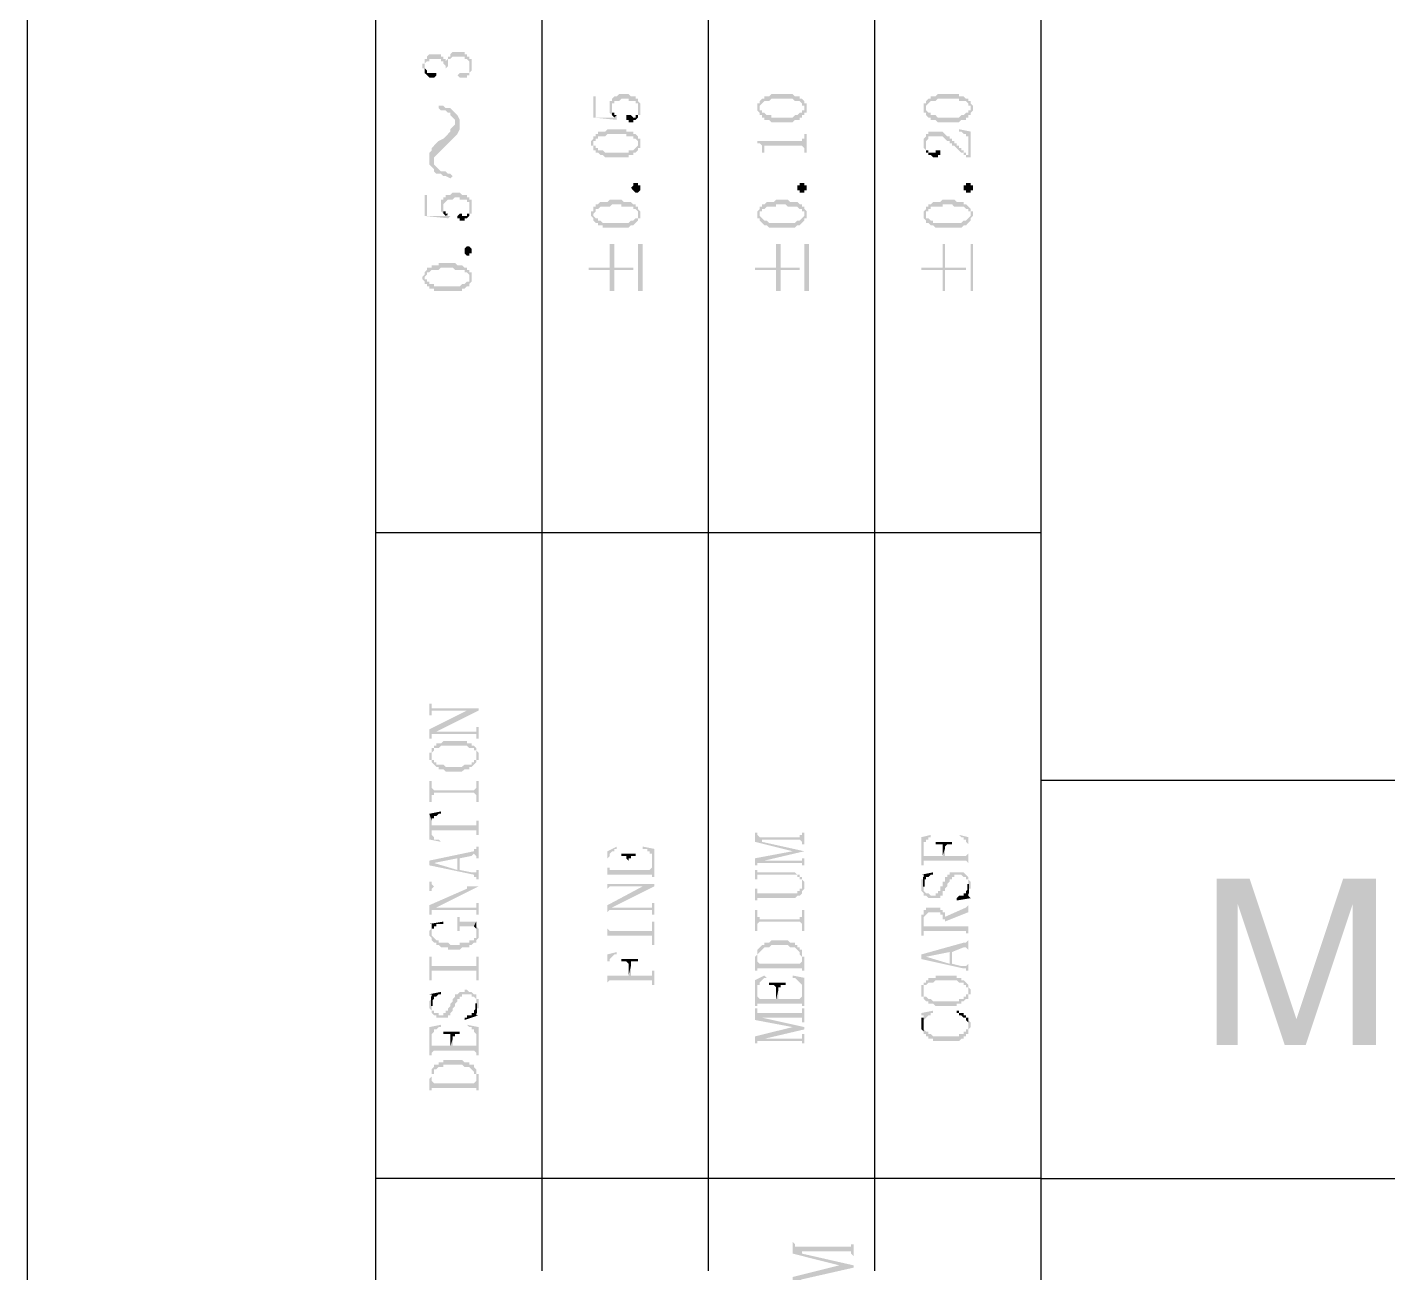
# Model space of a CAD drawing. Header units: millimetres. Extents: x 1336 to 2438, y 1230 to 1601.
# Drawn here: x 2017.55 to 2043.75, y 1329.18 to 1353.16 of the extents above; entities that cross this region are included whole.
import ezdxf

# ---------------------------------------------------------------- set-up
doc = ezdxf.new("R2010")
doc.units = ezdxf.units.MM

msp = doc.modelspace()

# ---------------------------------------------------------------- hatches: boundary and pattern name
at = {"transparency": 33554559}
for points in [[(2025.159, 1352.412), (2025.159, 1352.367), (2025.204, 1352.367), (2025.204, 1352.322), (2025.204, 1352.412), (2025.204, 1352.458), (2025.25, 1352.503), (2025.295, 1352.503), (2025.295, 1352.548), (2025.52, 1352.548), (2025.52, 1352.503), (2025.565, 1352.503), (2025.565, 1352.458), (2025.565, 1352.458), (2025.611, 1352.412), (2025.611, 1352.367), (2025.611, 1352.367), (2025.656, 1352.412), (2025.656, 1352.458), (2025.656, 1352.503), (2025.656, 1352.548), (2025.701, 1352.548), (2025.746, 1352.593), (2025.972, 1352.593), (2025.972, 1352.548), (2026.017, 1352.548), (2026.062, 1352.503), (2026.062, 1352.412), (2026.062, 1352.593), (2026.017, 1352.593), (2026.017, 1352.638), (2025.972, 1352.638), (2025.972, 1352.683), (2025.746, 1352.683), (2025.701, 1352.638), (2025.701, 1352.593), (2025.656, 1352.593), (2025.656, 1352.548), (2025.656, 1352.548), (2025.611, 1352.503), (2025.611, 1352.548), (2025.565, 1352.548), (2025.565, 1352.593), (2025.52, 1352.593), (2025.52, 1352.638), (2025.295, 1352.638), (2025.25, 1352.593), (2025.25, 1352.548), (2025.204, 1352.548), (2025.204, 1352.503), (2025.204, 1352.458), (2025.159, 1352.458)], [(2025.204, 1352.322), (2025.204, 1352.277), (2025.204, 1352.277), (2025.25, 1352.232), (2025.25, 1352.232), (2025.295, 1352.187), (2025.385, 1352.187), (2025.43, 1352.232), (2025.43, 1352.277), (2025.25, 1352.277), (2025.25, 1352.322), (2025.25, 1352.322), (2025.204, 1352.367), (2025.204, 1352.412)], [(2025.836, 1352.232), (2025.836, 1352.232), (2025.881, 1352.187), (2026.017, 1352.187), (2026.017, 1352.232), (2026.062, 1352.232), (2026.062, 1352.277), (2026.107, 1352.322), (2026.107, 1352.367), (2026.107, 1352.412), (2026.107, 1352.503), (2026.107, 1352.548), (2026.062, 1352.548), (2026.062, 1352.367), (2026.062, 1352.322), (2026.062, 1352.277), (2025.881, 1352.277)], [(2028.77, 1351.645), (2028.77, 1351.555), (2028.77, 1351.51), (2028.77, 1351.51), (2028.815, 1351.465), (2028.815, 1351.6), (2028.815, 1351.69), (2028.86, 1351.69), (2028.86, 1351.735), (2028.95, 1351.735), (2028.995, 1351.781), (2029.131, 1351.781), (2029.131, 1351.735), (2029.266, 1351.735), (2029.266, 1351.69), (2029.311, 1351.69), (2029.311, 1351.645), (2029.311, 1351.6), (2029.311, 1351.465), (2029.357, 1351.465), (2029.357, 1351.51), (2029.357, 1351.6), (2029.357, 1351.645), (2029.357, 1351.69), (2029.311, 1351.735), (2029.311, 1351.781), (2029.266, 1351.781), (2029.266, 1351.826), (2029.176, 1351.826), (2029.131, 1351.871), (2028.95, 1351.871), (2028.905, 1351.826), (2028.86, 1351.826), (2028.815, 1351.781), (2028.815, 1351.735), (2028.77, 1351.735), (2028.77, 1351.69)], [(2031.613, 1351.6), (2031.613, 1351.555), (2031.613, 1351.555), (2031.658, 1351.51), (2031.658, 1351.465), (2031.658, 1351.6), (2031.658, 1351.645), (2031.658, 1351.645), (2031.703, 1351.69), (2031.703, 1351.69), (2031.749, 1351.735), (2031.839, 1351.735), (2031.884, 1351.781), (2032.29, 1351.781), (2032.335, 1351.735), (2032.426, 1351.735), (2032.471, 1351.69), (2032.471, 1351.645), (2032.516, 1351.645), (2032.516, 1351.6), (2032.516, 1351.735), (2032.516, 1351.735), (2032.471, 1351.781), (2032.426, 1351.781), (2032.426, 1351.826), (2032.335, 1351.826), (2032.29, 1351.871), (2031.884, 1351.871), (2031.839, 1351.826), (2031.749, 1351.826), (2031.749, 1351.781), (2031.703, 1351.781), (2031.658, 1351.735), (2031.658, 1351.69), (2031.613, 1351.69), (2031.613, 1351.645), (2031.613, 1351.645)], [(2034.818, 1351.6), (2034.818, 1351.555), (2034.818, 1351.51), (2034.863, 1351.51), (2034.863, 1351.465), (2034.863, 1351.6), (2034.863, 1351.645), (2034.863, 1351.645), (2034.908, 1351.69), (2034.908, 1351.69), (2034.953, 1351.735), (2035.043, 1351.735), (2035.088, 1351.781), (2035.495, 1351.781), (2035.495, 1351.735), (2035.63, 1351.735), (2035.675, 1351.69), (2035.675, 1351.645), (2035.72, 1351.645), (2035.72, 1351.6), (2035.72, 1351.735), (2035.675, 1351.735), (2035.675, 1351.781), (2035.63, 1351.781), (2035.585, 1351.826), (2035.495, 1351.826), (2035.495, 1351.871), (2035.088, 1351.871), (2035.043, 1351.826), (2034.953, 1351.826), (2034.953, 1351.781), (2034.908, 1351.781), (2034.863, 1351.735), (2034.863, 1351.69), (2034.818, 1351.69), (2034.818, 1351.645), (2034.818, 1351.645)], [(2025.475, 1351.6), (2025.475, 1351.6), (2025.52, 1351.555), (2025.611, 1351.555), (2025.656, 1351.51), (2025.701, 1351.51), (2025.701, 1351.465), (2025.746, 1351.419), (2025.791, 1351.374), (2025.791, 1351.058), (2025.791, 1351.058), (2025.836, 1351.104), (2025.881, 1351.194), (2025.881, 1351.374), (2025.836, 1351.465), (2025.791, 1351.51), (2025.791, 1351.51), (2025.746, 1351.555), (2025.701, 1351.6), (2025.611, 1351.6), (2025.565, 1351.645), (2025.475, 1351.645)], [(2028.454, 1351.826), (2028.454, 1351.419), (2028.905, 1351.374), (2028.905, 1351.419), (2028.905, 1351.465), (2028.86, 1351.419), (2028.499, 1351.419), (2028.499, 1351.826)], [(2028.815, 1351.465), (2028.815, 1351.465), (2028.86, 1351.419), (2028.86, 1351.419), (2028.905, 1351.465), (2028.86, 1351.465), (2028.86, 1351.51), (2028.815, 1351.51), (2028.815, 1351.555), (2028.815, 1351.6)], [(2029.086, 1351.419), (2029.086, 1351.374), (2029.131, 1351.374), (2029.131, 1351.329), (2029.221, 1351.329), (2029.221, 1351.374), (2029.266, 1351.374), (2029.311, 1351.419), (2029.311, 1351.6), (2029.311, 1351.51), (2029.311, 1351.465), (2029.266, 1351.465), (2029.266, 1351.419), (2029.221, 1351.419), (2029.176, 1351.465), (2029.086, 1351.465)], [(2031.658, 1351.465), (2031.703, 1351.465), (2031.703, 1351.419), (2031.749, 1351.419), (2031.749, 1351.374), (2031.839, 1351.374), (2031.884, 1351.329), (2032.29, 1351.329), (2032.335, 1351.374), (2032.426, 1351.374), (2032.426, 1351.419), (2032.471, 1351.419), (2032.471, 1351.465), (2032.516, 1351.465), (2032.516, 1351.51), (2032.561, 1351.51), (2032.561, 1351.555), (2032.561, 1351.6), (2032.561, 1351.645), (2032.561, 1351.69), (2032.516, 1351.69), (2032.516, 1351.735), (2032.516, 1351.6), (2032.516, 1351.555), (2032.471, 1351.555), (2032.471, 1351.51), (2032.426, 1351.51), (2032.38, 1351.465), (2032.335, 1351.465), (2032.29, 1351.419), (2031.884, 1351.419), (2031.884, 1351.465), (2031.794, 1351.465), (2031.749, 1351.51), (2031.703, 1351.51), (2031.703, 1351.555), (2031.658, 1351.555), (2031.658, 1351.6), (2031.658, 1351.6)], [(2034.863, 1351.465), (2034.863, 1351.465), (2034.908, 1351.419), (2034.953, 1351.419), (2034.953, 1351.374), (2035.043, 1351.374), (2035.088, 1351.329), (2035.495, 1351.329), (2035.54, 1351.374), (2035.63, 1351.374), (2035.63, 1351.419), (2035.675, 1351.419), (2035.675, 1351.465), (2035.72, 1351.465), (2035.72, 1351.51), (2035.72, 1351.51), (2035.765, 1351.555), (2035.765, 1351.6), (2035.765, 1351.645), (2035.765, 1351.645), (2035.72, 1351.69), (2035.72, 1351.735), (2035.72, 1351.6), (2035.72, 1351.555), (2035.675, 1351.555), (2035.675, 1351.51), (2035.63, 1351.51), (2035.585, 1351.465), (2035.54, 1351.465), (2035.495, 1351.419), (2035.088, 1351.419), (2035.043, 1351.465), (2034.953, 1351.465), (2034.953, 1351.51), (2034.908, 1351.51), (2034.863, 1351.555), (2034.863, 1351.6), (2034.863, 1351.6)], [(2025.295, 1350.607), (2025.295, 1350.517), (2025.34, 1350.472), (2025.385, 1350.427), (2025.385, 1350.652), (2025.43, 1350.697), (2025.475, 1350.742), (2025.52, 1350.788), (2025.565, 1350.833), (2025.611, 1350.878), (2025.656, 1350.923), (2025.701, 1350.968), (2025.701, 1350.968), (2025.746, 1351.013), (2025.791, 1351.058), (2025.791, 1351.329), (2025.791, 1351.284), (2025.746, 1351.239), (2025.701, 1351.194), (2025.701, 1351.149), (2025.656, 1351.104), (2025.611, 1351.058), (2025.565, 1351.013), (2025.475, 1350.968), (2025.475, 1350.968), (2025.43, 1350.923), (2025.385, 1350.878), (2025.34, 1350.833), (2025.34, 1350.788), (2025.295, 1350.742), (2025.295, 1350.697)], [(2028.409, 1350.923), (2028.409, 1350.878), (2028.454, 1350.878), (2028.454, 1350.833), (2028.454, 1350.788), (2028.454, 1350.923), (2028.454, 1350.968), (2028.499, 1350.968), (2028.499, 1351.013), (2028.544, 1351.013), (2028.544, 1351.058), (2028.68, 1351.058), (2028.725, 1351.104), (2029.086, 1351.104), (2029.086, 1351.058), (2029.221, 1351.058), (2029.221, 1351.013), (2029.266, 1351.013), (2029.311, 1350.968), (2029.311, 1350.923), (2029.311, 1351.058), (2029.311, 1351.058), (2029.266, 1351.104), (2029.221, 1351.104), (2029.221, 1351.149), (2029.086, 1351.149), (2029.086, 1351.194), (2028.725, 1351.194), (2028.68, 1351.149), (2028.544, 1351.149), (2028.544, 1351.104), (2028.499, 1351.104), (2028.499, 1351.058), (2028.454, 1351.058), (2028.454, 1351.013), (2028.454, 1351.013), (2028.409, 1350.968)], [(2031.613, 1350.968), (2031.613, 1350.923), (2031.658, 1350.923), (2031.703, 1350.878), (2031.703, 1350.833), (2031.703, 1350.742), (2031.749, 1350.742), (2031.749, 1350.833), (2031.749, 1350.878), (2032.471, 1350.878), (2032.516, 1350.833), (2032.516, 1350.742), (2032.561, 1350.742), (2032.561, 1351.104), (2032.516, 1351.104), (2032.516, 1351.058), (2032.516, 1351.013), (2032.471, 1351.013), (2032.471, 1350.968), (2032.426, 1350.968)], [(2034.818, 1350.923), (2034.818, 1350.878), (2034.818, 1350.833), (2034.818, 1350.833), (2034.863, 1350.788), (2034.863, 1350.923), (2034.863, 1350.968), (2034.863, 1350.968), (2034.908, 1351.013), (2034.908, 1351.058), (2035.179, 1351.058), (2035.224, 1351.013), (2035.224, 1351.013), (2035.269, 1350.968), (2035.314, 1350.968), (2035.314, 1350.923), (2035.359, 1350.923), (2035.359, 1350.878), (2035.404, 1350.878), (2035.449, 1350.833), (2035.449, 1350.833), (2035.495, 1350.788), (2035.495, 1350.788), (2035.54, 1350.742), (2035.585, 1350.742), (2035.585, 1350.697), (2035.63, 1350.697), (2035.63, 1350.652), (2035.675, 1350.652), (2035.675, 1350.697), (2035.63, 1350.697), (2035.63, 1350.742), (2035.585, 1350.742), (2035.585, 1350.788), (2035.54, 1350.788), (2035.54, 1350.833), (2035.495, 1350.833), (2035.495, 1350.878), (2035.449, 1350.878), (2035.449, 1350.923), (2035.404, 1350.923), (2035.404, 1350.968), (2035.359, 1350.968), (2035.359, 1351.013), (2035.314, 1351.013), (2035.314, 1351.058), (2035.269, 1351.058), (2035.224, 1351.104), (2035.224, 1351.104), (2035.179, 1351.149), (2034.908, 1351.149), (2034.908, 1351.104), (2034.863, 1351.104), (2034.863, 1351.058), (2034.863, 1351.058), (2034.818, 1351.013), (2034.818, 1350.968), (2034.818, 1350.968)], [(2035.495, 1351.194), (2035.495, 1351.149), (2035.54, 1351.149), (2035.585, 1351.104), (2035.63, 1351.104), (2035.63, 1351.058), (2035.675, 1351.058), (2035.675, 1350.652), (2035.72, 1350.652), (2035.72, 1351.149)], [(2028.454, 1350.788), (2028.499, 1350.788), (2028.499, 1350.742), (2028.544, 1350.742), (2028.589, 1350.697), (2028.634, 1350.697), (2028.68, 1350.652), (2029.131, 1350.652), (2029.131, 1350.697), (2029.221, 1350.697), (2029.221, 1350.742), (2029.266, 1350.742), (2029.311, 1350.788), (2029.311, 1350.833), (2029.357, 1350.833), (2029.357, 1350.878), (2029.357, 1350.923), (2029.357, 1350.968), (2029.357, 1351.013), (2029.311, 1351.013), (2029.311, 1351.058), (2029.311, 1350.923), (2029.311, 1350.878), (2029.311, 1350.878), (2029.266, 1350.833), (2029.266, 1350.833), (2029.221, 1350.788), (2029.131, 1350.788), (2029.131, 1350.742), (2028.68, 1350.742), (2028.634, 1350.788), (2028.544, 1350.788), (2028.544, 1350.833), (2028.499, 1350.833), (2028.499, 1350.878), (2028.454, 1350.878), (2028.454, 1350.923)], [(2034.863, 1350.788), (2034.863, 1350.742), (2034.908, 1350.742), (2034.908, 1350.697), (2034.953, 1350.697), (2034.998, 1350.652), (2035.088, 1350.652), (2035.088, 1350.697), (2035.133, 1350.697), (2035.133, 1350.742), (2035.133, 1350.788), (2035.043, 1350.788), (2035.043, 1350.742), (2034.908, 1350.742), (2034.908, 1350.788), (2034.863, 1350.788), (2034.863, 1350.833), (2034.863, 1350.878), (2034.863, 1350.878)], [(2025.385, 1350.427), (2025.385, 1350.381), (2025.43, 1350.336), (2025.52, 1350.336), (2025.565, 1350.291), (2025.611, 1350.291), (2025.701, 1350.246), (2025.746, 1350.291), (2025.701, 1350.336), (2025.656, 1350.336), (2025.611, 1350.381), (2025.52, 1350.381), (2025.475, 1350.427), (2025.475, 1350.427), (2025.43, 1350.472), (2025.385, 1350.517), (2025.385, 1350.562)], [(2029.357, 1350.065), (2029.357, 1350.02), (2029.357, 1350.02), (2029.311, 1349.975), (2029.266, 1349.975), (2029.221, 1350.02), (2029.221, 1350.02), (2029.176, 1350.065), (2029.176, 1350.065), (2029.221, 1350.111), (2029.221, 1350.156), (2029.311, 1350.156), (2029.311, 1350.111), (2029.357, 1350.111), (2029.357, 1350.065)], [(2032.561, 1350.065), (2032.561, 1350.02), (2032.516, 1350.02), (2032.516, 1349.975), (2032.426, 1349.975), (2032.426, 1350.02), (2032.38, 1350.02), (2032.38, 1350.065), (2032.38, 1350.111), (2032.426, 1350.111), (2032.426, 1350.156), (2032.516, 1350.156), (2032.516, 1350.111), (2032.561, 1350.111), (2032.561, 1350.065)], [(2035.765, 1350.065), (2035.765, 1350.02), (2035.72, 1350.02), (2035.72, 1349.975), (2035.63, 1349.975), (2035.63, 1350.02), (2035.585, 1350.02), (2035.585, 1350.065), (2035.585, 1350.111), (2035.63, 1350.111), (2035.63, 1350.156), (2035.72, 1350.156), (2035.72, 1350.111), (2035.765, 1350.111), (2035.765, 1350.065)], [(2025.204, 1349.93), (2025.204, 1349.524), (2025.656, 1349.479), (2025.701, 1349.524), (2025.656, 1349.524), (2025.656, 1349.569), (2025.611, 1349.524), (2025.25, 1349.524), (2025.25, 1349.93)], [(2025.52, 1349.75), (2025.52, 1349.659), (2025.52, 1349.614), (2025.52, 1349.614), (2025.565, 1349.569), (2025.565, 1349.704), (2025.565, 1349.75), (2025.565, 1349.75), (2025.611, 1349.795), (2025.611, 1349.795), (2025.656, 1349.84), (2025.746, 1349.84), (2025.791, 1349.885), (2025.881, 1349.885), (2025.881, 1349.84), (2026.017, 1349.84), (2026.017, 1349.795), (2026.062, 1349.795), (2026.062, 1349.75), (2026.062, 1349.704), (2026.062, 1349.569), (2026.107, 1349.569), (2026.107, 1349.614), (2026.107, 1349.704), (2026.107, 1349.75), (2026.107, 1349.84), (2026.062, 1349.84), (2026.062, 1349.885), (2026.017, 1349.885), (2026.017, 1349.93), (2025.926, 1349.93), (2025.881, 1349.975), (2025.746, 1349.975), (2025.701, 1349.93), (2025.611, 1349.93), (2025.611, 1349.885), (2025.565, 1349.885), (2025.565, 1349.84), (2025.52, 1349.84), (2025.52, 1349.795)], [(2028.409, 1349.569), (2028.409, 1349.524), (2028.409, 1349.524), (2028.454, 1349.479), (2028.454, 1349.434), (2028.454, 1349.569), (2028.454, 1349.569), (2028.499, 1349.614), (2028.499, 1349.659), (2028.544, 1349.659), (2028.589, 1349.704), (2028.77, 1349.704), (2028.815, 1349.75), (2028.995, 1349.75), (2028.995, 1349.704), (2029.221, 1349.704), (2029.221, 1349.659), (2029.266, 1349.659), (2029.311, 1349.614), (2029.311, 1349.569), (2029.311, 1349.704), (2029.266, 1349.704), (2029.266, 1349.75), (2029.221, 1349.75), (2029.176, 1349.795), (2029.041, 1349.795), (2028.995, 1349.84), (2028.77, 1349.84), (2028.725, 1349.795), (2028.589, 1349.795), (2028.544, 1349.75), (2028.499, 1349.75), (2028.499, 1349.704), (2028.454, 1349.704), (2028.454, 1349.659), (2028.454, 1349.614), (2028.409, 1349.614)], [(2031.613, 1349.569), (2031.613, 1349.524), (2031.613, 1349.479), (2031.658, 1349.479), (2031.658, 1349.434), (2031.658, 1349.569), (2031.658, 1349.614), (2031.703, 1349.614), (2031.703, 1349.659), (2031.749, 1349.659), (2031.794, 1349.704), (2031.974, 1349.704), (2031.974, 1349.75), (2032.155, 1349.75), (2032.2, 1349.704), (2032.38, 1349.704), (2032.426, 1349.659), (2032.471, 1349.659), (2032.471, 1349.614), (2032.516, 1349.614), (2032.516, 1349.569), (2032.516, 1349.704), (2032.471, 1349.704), (2032.471, 1349.75), (2032.426, 1349.75), (2032.38, 1349.795), (2032.245, 1349.795), (2032.2, 1349.84), (2031.974, 1349.84), (2031.929, 1349.795), (2031.794, 1349.795), (2031.749, 1349.75), (2031.703, 1349.75), (2031.703, 1349.704), (2031.658, 1349.704), (2031.658, 1349.659), (2031.658, 1349.659), (2031.613, 1349.614)], [(2034.818, 1349.569), (2034.818, 1349.524), (2034.818, 1349.479), (2034.818, 1349.479), (2034.863, 1349.434), (2034.863, 1349.569), (2034.863, 1349.614), (2034.908, 1349.614), (2034.908, 1349.659), (2034.953, 1349.659), (2034.953, 1349.704), (2035.179, 1349.704), (2035.179, 1349.75), (2035.359, 1349.75), (2035.404, 1349.704), (2035.585, 1349.704), (2035.63, 1349.659), (2035.675, 1349.659), (2035.675, 1349.614), (2035.72, 1349.614), (2035.72, 1349.569), (2035.72, 1349.659), (2035.675, 1349.704), (2035.675, 1349.704), (2035.63, 1349.75), (2035.585, 1349.75), (2035.585, 1349.795), (2035.449, 1349.795), (2035.404, 1349.84), (2035.179, 1349.84), (2035.133, 1349.795), (2034.998, 1349.795), (2034.953, 1349.75), (2034.908, 1349.75), (2034.908, 1349.704), (2034.863, 1349.704), (2034.863, 1349.659), (2034.863, 1349.659), (2034.818, 1349.614)], [(2025.565, 1349.569), (2025.565, 1349.569), (2025.611, 1349.524), (2025.611, 1349.524), (2025.656, 1349.569), (2025.611, 1349.569), (2025.611, 1349.614), (2025.565, 1349.614), (2025.565, 1349.659), (2025.565, 1349.704)], [(2025.836, 1349.524), (2025.836, 1349.479), (2025.881, 1349.479), (2025.881, 1349.434), (2025.972, 1349.434), (2025.972, 1349.479), (2026.017, 1349.479), (2026.062, 1349.524), (2026.062, 1349.704), (2026.062, 1349.614), (2026.062, 1349.569), (2026.017, 1349.569), (2026.017, 1349.524), (2025.926, 1349.524), (2025.926, 1349.569), (2025.881, 1349.569)], [(2028.454, 1349.434), (2028.499, 1349.389), (2028.544, 1349.389), (2028.544, 1349.343), (2028.634, 1349.343), (2028.634, 1349.298), (2029.131, 1349.298), (2029.176, 1349.343), (2029.221, 1349.343), (2029.266, 1349.389), (2029.266, 1349.389), (2029.311, 1349.434), (2029.311, 1349.479), (2029.357, 1349.479), (2029.357, 1349.524), (2029.357, 1349.569), (2029.357, 1349.614), (2029.357, 1349.614), (2029.311, 1349.659), (2029.311, 1349.524), (2029.311, 1349.479), (2029.266, 1349.479), (2029.221, 1349.434), (2029.176, 1349.434), (2029.131, 1349.389), (2028.634, 1349.389), (2028.589, 1349.434), (2028.544, 1349.434), (2028.544, 1349.479), (2028.499, 1349.479), (2028.454, 1349.524), (2028.454, 1349.569)], [(2031.658, 1349.434), (2031.703, 1349.389), (2031.703, 1349.389), (2031.749, 1349.343), (2031.794, 1349.343), (2031.839, 1349.298), (2032.335, 1349.298), (2032.38, 1349.343), (2032.426, 1349.343), (2032.471, 1349.389), (2032.471, 1349.389), (2032.516, 1349.434), (2032.516, 1349.479), (2032.561, 1349.479), (2032.561, 1349.524), (2032.561, 1349.569), (2032.561, 1349.614), (2032.561, 1349.614), (2032.516, 1349.659), (2032.516, 1349.524), (2032.516, 1349.524), (2032.471, 1349.479), (2032.471, 1349.479), (2032.426, 1349.434), (2032.38, 1349.434), (2032.335, 1349.389), (2031.839, 1349.389), (2031.794, 1349.434), (2031.749, 1349.434), (2031.703, 1349.479), (2031.703, 1349.479), (2031.658, 1349.524), (2031.658, 1349.569)], [(2034.863, 1349.434), (2034.863, 1349.389), (2034.908, 1349.389), (2034.953, 1349.343), (2034.998, 1349.343), (2035.043, 1349.298), (2035.54, 1349.298), (2035.585, 1349.343), (2035.63, 1349.343), (2035.675, 1349.389), (2035.675, 1349.389), (2035.72, 1349.434), (2035.72, 1349.479), (2035.72, 1349.479), (2035.765, 1349.524), (2035.765, 1349.569), (2035.765, 1349.614), (2035.72, 1349.614), (2035.72, 1349.659), (2035.72, 1349.524), (2035.72, 1349.524), (2035.675, 1349.479), (2035.675, 1349.479), (2035.63, 1349.434), (2035.585, 1349.434), (2035.54, 1349.389), (2034.998, 1349.389), (2034.998, 1349.434), (2034.953, 1349.434), (2034.908, 1349.479), (2034.863, 1349.479), (2034.863, 1349.524), (2034.863, 1349.569)], [(2028.364, 1348.531), (2028.364, 1348.486), (2028.77, 1348.486), (2028.77, 1348.08), (2028.86, 1348.08), (2028.86, 1348.486), (2029.221, 1348.486), (2029.221, 1348.531), (2028.86, 1348.531), (2028.86, 1348.982), (2028.77, 1348.982), (2028.77, 1348.531)], [(2029.402, 1348.08), (2029.402, 1348.982), (2029.311, 1348.982), (2029.311, 1348.08)], [(2031.568, 1348.531), (2031.568, 1348.486), (2031.974, 1348.486), (2031.974, 1348.08), (2032.064, 1348.08), (2032.064, 1348.486), (2032.426, 1348.486), (2032.426, 1348.531), (2032.064, 1348.531), (2032.064, 1348.982), (2031.974, 1348.982), (2031.974, 1348.531)], [(2032.606, 1348.08), (2032.606, 1348.982), (2032.516, 1348.982), (2032.516, 1348.08)], [(2034.772, 1348.531), (2034.772, 1348.486), (2035.179, 1348.486), (2035.179, 1348.08), (2035.224, 1348.08), (2035.224, 1348.486), (2035.63, 1348.486), (2035.63, 1348.531), (2035.224, 1348.531), (2035.224, 1348.982), (2035.179, 1348.982), (2035.179, 1348.531)], [(2035.765, 1348.08), (2035.765, 1348.982), (2035.72, 1348.982), (2035.72, 1348.08)], [(2026.107, 1348.847), (2026.107, 1348.802), (2026.062, 1348.802), (2026.062, 1348.757), (2026.017, 1348.757), (2025.972, 1348.802), (2025.972, 1348.847), (2025.972, 1348.892), (2025.972, 1348.892), (2026.017, 1348.937), (2026.062, 1348.937), (2026.107, 1348.892), (2026.107, 1348.847)], [(2025.159, 1348.35), (2025.159, 1348.305), (2025.204, 1348.26), (2025.204, 1348.215), (2025.204, 1348.35), (2025.204, 1348.35), (2025.25, 1348.396), (2025.25, 1348.441), (2025.295, 1348.441), (2025.34, 1348.486), (2025.475, 1348.486), (2025.52, 1348.531), (2025.746, 1348.531), (2025.791, 1348.486), (2025.972, 1348.486), (2025.972, 1348.441), (2026.017, 1348.441), (2026.062, 1348.396), (2026.062, 1348.35), (2026.062, 1348.486), (2026.017, 1348.486), (2026.017, 1348.531), (2025.972, 1348.531), (2025.926, 1348.576), (2025.836, 1348.576), (2025.791, 1348.621), (2025.475, 1348.621), (2025.475, 1348.576), (2025.34, 1348.576), (2025.34, 1348.531), (2025.25, 1348.531), (2025.25, 1348.486), (2025.25, 1348.486), (2025.204, 1348.441), (2025.204, 1348.396), (2025.204, 1348.396)], [(2025.204, 1348.215), (2025.25, 1348.215), (2025.25, 1348.17), (2025.295, 1348.17), (2025.295, 1348.125), (2025.385, 1348.125), (2025.385, 1348.08), (2025.926, 1348.08), (2025.926, 1348.125), (2025.972, 1348.125), (2026.017, 1348.17), (2026.062, 1348.17), (2026.062, 1348.215), (2026.062, 1348.215), (2026.107, 1348.26), (2026.107, 1348.305), (2026.107, 1348.35), (2026.107, 1348.396), (2026.107, 1348.441), (2026.062, 1348.441), (2026.062, 1348.305), (2026.062, 1348.26), (2026.017, 1348.26), (2025.972, 1348.215), (2025.926, 1348.215), (2025.881, 1348.17), (2025.385, 1348.17), (2025.385, 1348.215), (2025.295, 1348.215), (2025.295, 1348.26), (2025.25, 1348.26), (2025.25, 1348.305), (2025.204, 1348.305), (2025.204, 1348.35)], [(2025.295, 1340.136), (2025.295, 1339.911), (2025.34, 1339.911), (2025.34, 1340.001), (2026.242, 1340.001), (2026.242, 1340.046), (2025.34, 1340.046), (2025.34, 1340.136)], [(2025.295, 1339.64), (2025.295, 1339.459), (2025.34, 1339.459), (2025.34, 1339.55), (2025.385, 1339.55), (2025.43, 1339.595), (2026.242, 1340.001), (2026.017, 1340.001)], [(2025.385, 1339.55), (2026.197, 1339.55), (2026.197, 1339.459), (2026.242, 1339.459), (2026.242, 1339.685), (2026.197, 1339.685), (2026.197, 1339.64), (2026.197, 1339.595), (2025.43, 1339.595)], [(2025.34, 1339.234), (2025.34, 1339.144), (2025.34, 1339.189), (2025.34, 1339.189), (2025.385, 1339.234), (2025.385, 1339.279), (2025.475, 1339.279), (2025.52, 1339.324), (2026.017, 1339.324), (2026.062, 1339.279), (2026.152, 1339.279), (2026.152, 1339.234), (2026.197, 1339.234), (2026.197, 1339.189), (2026.197, 1339.144), (2026.197, 1339.279), (2026.197, 1339.279), (2026.152, 1339.324), (2026.107, 1339.324), (2026.107, 1339.369), (2026.017, 1339.369), (2026.017, 1339.414), (2025.565, 1339.414), (2025.52, 1339.369), (2025.43, 1339.369), (2025.43, 1339.324), (2025.385, 1339.324), (2025.385, 1339.279), (2025.34, 1339.279)], [(2025.295, 1339.144), (2025.295, 1339.098), (2025.295, 1339.053), (2025.34, 1339.053), (2025.34, 1339.008), (2025.34, 1339.008), (2025.385, 1338.963), (2025.385, 1338.963), (2025.43, 1338.918), (2025.475, 1338.918), (2025.475, 1338.873), (2025.565, 1338.873), (2025.611, 1338.828), (2025.926, 1338.828), (2025.972, 1338.873), (2026.062, 1338.873), (2026.062, 1338.918), (2026.107, 1338.918), (2026.152, 1338.963), (2026.152, 1338.963), (2026.197, 1339.008), (2026.197, 1339.053), (2026.242, 1339.053), (2026.242, 1339.098), (2026.242, 1339.144), (2026.242, 1339.189), (2026.242, 1339.189), (2026.197, 1339.234), (2026.197, 1339.144), (2026.197, 1339.098), (2026.197, 1339.053), (2026.152, 1339.053), (2026.152, 1339.008), (2026.107, 1339.008), (2026.107, 1338.963), (2025.972, 1338.963), (2025.926, 1338.918), (2025.611, 1338.918), (2025.565, 1338.963), (2025.43, 1338.963), (2025.43, 1339.008), (2025.385, 1339.008), (2025.385, 1339.053), (2025.34, 1339.053), (2025.34, 1339.098), (2025.34, 1339.234), (2025.34, 1339.189), (2025.295, 1339.189)], [(2025.295, 1338.647), (2025.295, 1338.241), (2025.34, 1338.241), (2025.34, 1338.376), (2025.385, 1338.376), (2025.385, 1338.421), (2026.152, 1338.421), (2026.197, 1338.376), (2026.197, 1338.241), (2026.242, 1338.241), (2026.242, 1338.647), (2026.197, 1338.647), (2026.197, 1338.512), (2026.197, 1338.512), (2026.152, 1338.467), (2025.385, 1338.467), (2025.34, 1338.512), (2025.34, 1338.647)], [(2025.295, 1338.015), (2025.34, 1337.88), (2025.34, 1337.925), (2025.385, 1337.925), (2025.385, 1337.97), (2025.43, 1337.97), (2025.475, 1338.015), (2025.52, 1338.015), (2025.52, 1338.06)], [(2025.295, 1338.015), (2025.295, 1337.519), (2025.52, 1337.474), (2025.52, 1337.474), (2025.475, 1337.519), (2025.385, 1337.519), (2025.385, 1337.564), (2025.385, 1337.564), (2025.34, 1337.609), (2025.34, 1337.88)], [(2025.34, 1337.88), (2025.34, 1337.654), (2025.34, 1337.699), (2026.197, 1337.699), (2026.197, 1337.609), (2026.242, 1337.609), (2026.242, 1337.88), (2026.197, 1337.88), (2026.197, 1337.835), (2026.197, 1337.79), (2025.34, 1337.79), (2025.34, 1337.835)], [(2031.568, 1337.654), (2031.568, 1337.474), (2032.29, 1337.293), (2032.516, 1337.293), (2031.703, 1337.474), (2031.703, 1337.519), (2031.658, 1337.564), (2031.658, 1337.564), (2031.613, 1337.609), (2031.613, 1337.654), (2031.613, 1337.654)], [(2031.658, 1337.564), (2031.703, 1337.519), (2032.426, 1337.519), (2032.471, 1337.474), (2032.471, 1337.428), (2032.516, 1337.428), (2032.516, 1337.654), (2032.471, 1337.654), (2032.471, 1337.609), (2032.426, 1337.609), (2032.426, 1337.564)], [(2034.772, 1337.564), (2034.772, 1337.022), (2034.818, 1337.022), (2034.818, 1337.383), (2034.818, 1337.428), (2034.818, 1337.474), (2034.863, 1337.474), (2034.863, 1337.519), (2034.908, 1337.519), (2034.908, 1337.564), (2034.953, 1337.564), (2034.953, 1337.609)], [(2035.043, 1337.474), (2035.043, 1337.428), (2035.179, 1337.428), (2035.179, 1337.383), (2035.179, 1337.203), (2035.224, 1337.338), (2035.224, 1337.383), (2035.224, 1337.383), (2035.269, 1337.428), (2035.359, 1337.428), (2035.359, 1337.474)], [(2035.495, 1337.609), (2035.495, 1337.609), (2035.54, 1337.564), (2035.585, 1337.564), (2035.585, 1337.519), (2035.63, 1337.519), (2035.63, 1337.474), (2035.63, 1337.474), (2035.675, 1337.428), (2035.675, 1337.383), (2035.675, 1337.022), (2035.675, 1337.564)], [(2025.295, 1337.113), (2025.295, 1337.022), (2025.385, 1337.067), (2025.836, 1337.158), (2025.836, 1336.932), (2025.881, 1337.158), (2026.107, 1337.203), (2026.107, 1337.203), (2026.152, 1337.248), (2026.197, 1337.203), (2026.197, 1337.158), (2026.242, 1337.158), (2026.242, 1337.383), (2026.197, 1337.383), (2026.197, 1337.338), (2026.152, 1337.338), (2026.152, 1337.293)], [(2028.725, 1337.293), (2028.725, 1336.797), (2028.725, 1337.158), (2028.725, 1337.158), (2028.77, 1337.203), (2028.77, 1337.248), (2028.77, 1337.248), (2028.815, 1337.293), (2028.86, 1337.293), (2028.86, 1337.338), (2028.905, 1337.338), (2028.905, 1337.383)], [(2028.995, 1337.248), (2028.995, 1337.203), (2029.086, 1337.203), (2029.086, 1337.158), (2029.086, 1337.158), (2029.131, 1337.113), (2029.131, 1336.932), (2029.131, 1337.113), (2029.131, 1337.158), (2029.176, 1337.158), (2029.176, 1337.203), (2029.266, 1337.203), (2029.266, 1337.248)], [(2029.402, 1337.338), (2029.492, 1337.338), (2029.492, 1337.293), (2029.537, 1337.293), (2029.537, 1337.248), (2029.582, 1337.248), (2029.582, 1337.203), (2029.582, 1336.797), (2029.627, 1336.797), (2029.627, 1337.338), (2029.402, 1337.383)], [(2031.568, 1337.158), (2031.568, 1337.022), (2031.613, 1337.022), (2031.613, 1337.067), (2031.658, 1337.067), (2031.749, 1337.113), (2032.516, 1337.293), (2032.29, 1337.293)], [(2034.818, 1337.067), (2034.818, 1337.113), (2035.63, 1337.113), (2035.675, 1337.067), (2035.675, 1337.248), (2035.675, 1337.248), (2035.63, 1337.203), (2035.224, 1337.203), (2035.224, 1337.338), (2035.179, 1337.203), (2034.818, 1337.203), (2034.818, 1337.383)], [(2025.295, 1337.022), (2026.152, 1336.842), (2026.152, 1336.797), (2026.197, 1336.797), (2026.197, 1336.752), (2026.242, 1336.752), (2026.242, 1336.932), (2026.197, 1336.932), (2026.197, 1336.887), (2026.107, 1336.887), (2025.881, 1336.932), (2025.881, 1337.158), (2025.836, 1336.932), (2025.385, 1337.067), (2025.385, 1337.067)], [(2028.725, 1336.797), (2028.725, 1336.842), (2029.582, 1336.842), (2029.582, 1336.977), (2029.582, 1336.977), (2029.537, 1336.932), (2029.131, 1336.932), (2029.131, 1337.113), (2029.131, 1336.932), (2028.77, 1336.932), (2028.77, 1336.977), (2028.725, 1336.977), (2028.725, 1337.158)], [(2031.568, 1336.932), (2031.568, 1336.752), (2031.613, 1336.752), (2031.613, 1336.797), (2031.613, 1336.842), (2032.38, 1336.842), (2032.38, 1336.797), (2032.426, 1336.797), (2032.426, 1336.752), (2032.471, 1336.752), (2032.471, 1336.661), (2032.471, 1336.797), (2032.426, 1336.797), (2032.426, 1336.842), (2032.38, 1336.842), (2032.335, 1336.887), (2031.613, 1336.887), (2031.613, 1336.932), (2031.613, 1336.932)], [(2031.658, 1337.067), (2032.471, 1337.067), (2032.471, 1337.022), (2032.516, 1337.022), (2032.516, 1337.158), (2032.471, 1337.158), (2032.471, 1337.113), (2031.749, 1337.113)], [(2025.295, 1336.706), (2025.295, 1336.526), (2025.34, 1336.526), (2025.34, 1336.571), (2025.34, 1336.571), (2025.385, 1336.616), (2026.017, 1336.616), (2026.017, 1336.571), (2026.242, 1336.616), (2025.385, 1336.616), (2025.34, 1336.661), (2025.34, 1336.706)], [(2028.725, 1336.752), (2028.725, 1336.526), (2028.725, 1336.571), (2028.725, 1336.571), (2028.77, 1336.616), (2029.627, 1336.616), (2029.627, 1336.661), (2028.725, 1336.661)], [(2031.568, 1336.571), (2031.568, 1336.345), (2031.613, 1336.345), (2031.613, 1336.39), (2032.335, 1336.39), (2032.38, 1336.436), (2032.426, 1336.436), (2032.471, 1336.481), (2032.471, 1336.526), (2032.471, 1336.526), (2032.516, 1336.571), (2032.516, 1336.661), (2032.516, 1336.706), (2032.516, 1336.706), (2032.471, 1336.752), (2032.471, 1336.616), (2032.471, 1336.571), (2032.426, 1336.571), (2032.426, 1336.526), (2032.38, 1336.526), (2032.38, 1336.481), (2031.613, 1336.481), (2031.613, 1336.526), (2031.613, 1336.571)], [(2034.772, 1336.616), (2034.772, 1336.526), (2034.772, 1336.526), (2034.818, 1336.481), (2034.818, 1336.436), (2034.863, 1336.436), (2034.908, 1336.39), (2035.133, 1336.39), (2035.133, 1336.436), (2035.179, 1336.436), (2035.179, 1336.481), (2035.179, 1336.526), (2035.224, 1336.526), (2035.224, 1336.571), (2035.224, 1336.571), (2035.269, 1336.616), (2035.269, 1336.661), (2035.269, 1336.661), (2035.314, 1336.706), (2035.314, 1336.752), (2035.359, 1336.752), (2035.359, 1336.797), (2035.404, 1336.797), (2035.404, 1336.842), (2035.54, 1336.842), (2035.585, 1336.797), (2035.63, 1336.797), (2035.63, 1336.752), (2035.675, 1336.752), (2035.675, 1336.661), (2035.675, 1336.526), (2035.675, 1336.571), (2035.72, 1336.571), (2035.72, 1336.661), (2035.72, 1336.706), (2035.675, 1336.752), (2035.675, 1336.797), (2035.675, 1336.797), (2035.63, 1336.842), (2035.63, 1336.842), (2035.585, 1336.887), (2035.314, 1336.887), (2035.314, 1336.842), (2035.269, 1336.842), (2035.269, 1336.797), (2035.224, 1336.797), (2035.224, 1336.706), (2035.179, 1336.706), (2035.179, 1336.616), (2035.133, 1336.616), (2035.133, 1336.526), (2035.088, 1336.526), (2035.088, 1336.481), (2035.043, 1336.481), (2035.043, 1336.436), (2034.953, 1336.436), (2034.908, 1336.481), (2034.863, 1336.481), (2034.818, 1336.526), (2034.818, 1336.571), (2034.818, 1336.752), (2034.772, 1336.752), (2034.772, 1336.706), (2034.772, 1336.661)], [(2034.772, 1336.842), (2034.818, 1336.842), (2034.818, 1336.661), (2034.818, 1336.752), (2034.863, 1336.752), (2034.863, 1336.797), (2034.908, 1336.797), (2034.953, 1336.842), (2034.998, 1336.842), (2034.998, 1336.887)], [(2041.091, 1336.768), (2040.459, 1336.768), (2040.459, 1333.564), (2040.865, 1333.564), (2040.865, 1336.272)], [(2041.091, 1336.768), (2040.865, 1336.272), (2041.768, 1333.564), (2041.994, 1334.06)], [(2043.528, 1336.768), (2042.896, 1336.768), (2041.994, 1334.06), (2041.768, 1333.564), (2042.174, 1333.564), (2043.077, 1336.272), (2043.077, 1336.272)], [(2043.528, 1336.768), (2043.077, 1336.272), (2043.077, 1333.564), (2043.528, 1333.564)], [(2025.295, 1336.255), (2025.295, 1336.075), (2025.34, 1336.075), (2025.34, 1336.12), (2025.34, 1336.165), (2025.385, 1336.165), (2025.43, 1336.21), (2026.242, 1336.616), (2026.017, 1336.571)], [(2028.725, 1336.255), (2028.725, 1336.075), (2028.725, 1336.12), (2028.725, 1336.12), (2028.77, 1336.165), (2028.77, 1336.165), (2028.815, 1336.21), (2029.627, 1336.616), (2029.402, 1336.616)], [(2035.449, 1336.39), (2035.449, 1336.345), (2035.72, 1336.39), (2035.675, 1336.436), (2035.675, 1336.616), (2035.675, 1336.571), (2035.63, 1336.526), (2035.63, 1336.481), (2035.585, 1336.481), (2035.585, 1336.436), (2035.495, 1336.436)], [(2025.385, 1336.165), (2026.197, 1336.165), (2026.197, 1336.12), (2026.197, 1336.075), (2026.242, 1336.075), (2026.242, 1336.3), (2026.197, 1336.3), (2026.197, 1336.21), (2025.43, 1336.21)], [(2028.77, 1336.165), (2029.582, 1336.165), (2029.582, 1336.075), (2029.627, 1336.075), (2029.627, 1336.3), (2029.582, 1336.3), (2029.582, 1336.255), (2029.582, 1336.21), (2028.815, 1336.21)], [(2031.568, 1336.165), (2031.568, 1335.759), (2031.613, 1335.759), (2031.613, 1335.894), (2031.613, 1335.894), (2031.658, 1335.939), (2032.426, 1335.939), (2032.471, 1335.894), (2032.471, 1335.759), (2032.516, 1335.759), (2032.516, 1336.165), (2032.471, 1336.165), (2032.471, 1336.029), (2032.426, 1336.029), (2032.426, 1335.984), (2031.658, 1335.984), (2031.658, 1336.029), (2031.613, 1336.029), (2031.613, 1336.165)], [(2034.772, 1335.984), (2034.772, 1335.668), (2034.818, 1335.668), (2034.818, 1335.984), (2034.818, 1336.029), (2034.818, 1336.029), (2034.863, 1336.075), (2034.863, 1336.075), (2034.908, 1336.12), (2035.133, 1336.12), (2035.133, 1336.075), (2035.179, 1336.075), (2035.179, 1336.029), (2035.179, 1335.984), (2035.224, 1335.984), (2035.224, 1335.849), (2035.224, 1336.12), (2035.179, 1336.12), (2035.179, 1336.165), (2035.133, 1336.165), (2035.133, 1336.21), (2034.863, 1336.21), (2034.863, 1336.165), (2034.818, 1336.165), (2034.818, 1336.12), (2034.818, 1336.075), (2034.772, 1336.075)], [(2035.224, 1336.029), (2035.224, 1335.939), (2035.675, 1336.12), (2035.675, 1336.3), (2035.675, 1336.255), (2035.675, 1336.255), (2035.63, 1336.21), (2035.63, 1336.21)], [(2025.295, 1335.894), (2025.34, 1335.894), (2025.34, 1335.713), (2025.34, 1335.759), (2025.34, 1335.804), (2025.385, 1335.804), (2025.385, 1335.849), (2025.43, 1335.849), (2025.43, 1335.894), (2025.565, 1335.894), (2025.565, 1335.939)], [(2025.836, 1336.029), (2025.836, 1335.759), (2025.881, 1335.759), (2025.881, 1335.804), (2025.881, 1335.849), (2026.152, 1335.849), (2026.197, 1335.939), (2025.881, 1335.939), (2025.881, 1335.984), (2025.881, 1336.029)], [(2026.152, 1335.849), (2026.197, 1335.804), (2026.197, 1335.759), (2026.197, 1335.713), (2026.197, 1335.849), (2026.197, 1335.939)], [(2028.725, 1335.939), (2028.725, 1335.488), (2028.725, 1335.668), (2029.582, 1335.668), (2029.582, 1335.488), (2029.627, 1335.488), (2029.627, 1335.939), (2029.582, 1335.939), (2029.582, 1335.804), (2029.582, 1335.759), (2028.77, 1335.759), (2028.725, 1335.804)], [(2034.818, 1335.713), (2034.818, 1335.759), (2035.63, 1335.759), (2035.63, 1335.713), (2035.675, 1335.713), (2035.675, 1335.668), (2035.675, 1335.894), (2035.675, 1335.849), (2035.224, 1335.849), (2035.224, 1336.029), (2035.224, 1336.12), (2035.224, 1335.849), (2034.818, 1335.849), (2034.818, 1335.939)], [(2025.295, 1335.713), (2025.295, 1335.668), (2025.295, 1335.668), (2025.34, 1335.623), (2025.34, 1335.578), (2025.34, 1335.578), (2025.385, 1335.533), (2025.43, 1335.533), (2025.43, 1335.488), (2025.475, 1335.488), (2025.52, 1335.443), (2025.656, 1335.443), (2025.656, 1335.398), (2025.881, 1335.398), (2025.926, 1335.443), (2026.062, 1335.443), (2026.062, 1335.488), (2026.107, 1335.488), (2026.152, 1335.533), (2026.197, 1335.533), (2026.197, 1335.578), (2026.197, 1335.578), (2026.242, 1335.623), (2026.242, 1335.668), (2026.242, 1335.759), (2026.242, 1335.804), (2026.242, 1335.804), (2026.197, 1335.849), (2026.197, 1335.713), (2026.197, 1335.668), (2026.197, 1335.623), (2026.152, 1335.623), (2026.152, 1335.578), (2026.062, 1335.578), (2026.062, 1335.533), (2025.881, 1335.533), (2025.881, 1335.488), (2025.701, 1335.488), (2025.656, 1335.533), (2025.475, 1335.533), (2025.475, 1335.578), (2025.43, 1335.578), (2025.385, 1335.623), (2025.385, 1335.623), (2025.34, 1335.668), (2025.34, 1335.713), (2025.34, 1335.849), (2025.34, 1335.804), (2025.295, 1335.759), (2025.295, 1335.759)], [(2028.725, 1335.307), (2028.725, 1334.721), (2028.725, 1335.082), (2028.725, 1335.172), (2028.77, 1335.172), (2028.77, 1335.217), (2028.77, 1335.217), (2028.815, 1335.262), (2028.815, 1335.262), (2028.86, 1335.307), (2028.905, 1335.307), (2028.905, 1335.352)], [(2031.568, 1335.217), (2031.568, 1334.991), (2031.613, 1334.991), (2031.613, 1335.217), (2031.613, 1335.262), (2031.613, 1335.307), (2031.658, 1335.352), (2031.658, 1335.352), (2031.703, 1335.398), (2031.703, 1335.398), (2031.749, 1335.443), (2031.839, 1335.443), (2031.884, 1335.488), (2032.2, 1335.488), (2032.245, 1335.443), (2032.335, 1335.443), (2032.38, 1335.398), (2032.38, 1335.398), (2032.426, 1335.352), (2032.426, 1335.307), (2032.426, 1335.307), (2032.471, 1335.262), (2032.471, 1335.217), (2032.471, 1334.991), (2032.516, 1334.991), (2032.516, 1335.217), (2032.516, 1335.262), (2032.471, 1335.262), (2032.471, 1335.352), (2032.471, 1335.398), (2032.426, 1335.398), (2032.426, 1335.443), (2032.38, 1335.443), (2032.38, 1335.488), (2032.335, 1335.488), (2032.335, 1335.533), (2032.245, 1335.533), (2032.2, 1335.578), (2031.884, 1335.578), (2031.839, 1335.533), (2031.749, 1335.533), (2031.749, 1335.488), (2031.703, 1335.488), (2031.658, 1335.443), (2031.658, 1335.443), (2031.613, 1335.398), (2031.613, 1335.307), (2031.613, 1335.307), (2031.568, 1335.262), (2031.568, 1335.262)], [(2034.772, 1335.307), (2034.772, 1335.217), (2034.863, 1335.262), (2035.314, 1335.352), (2035.314, 1335.127), (2035.359, 1335.352), (2035.585, 1335.443), (2035.63, 1335.443), (2035.675, 1335.398), (2035.675, 1335.352), (2035.675, 1335.578), (2035.675, 1335.578), (2035.63, 1335.533), (2035.585, 1335.533)], [(2034.772, 1335.217), (2035.585, 1335.036), (2035.63, 1335.036), (2035.63, 1334.991), (2035.675, 1334.991), (2035.675, 1334.946), (2035.675, 1335.127), (2035.675, 1335.127), (2035.63, 1335.082), (2035.54, 1335.082), (2035.359, 1335.127), (2035.359, 1335.352), (2035.314, 1335.127), (2034.863, 1335.262), (2034.863, 1335.262)], [(2025.295, 1335.262), (2025.295, 1334.811), (2025.34, 1334.811), (2025.34, 1334.946), (2025.34, 1334.991), (2026.197, 1334.991), (2026.197, 1334.811), (2026.242, 1334.811), (2026.242, 1335.262), (2026.197, 1335.262), (2026.197, 1335.127), (2026.197, 1335.082), (2025.34, 1335.082), (2025.34, 1335.262)], [(2028.725, 1334.766), (2028.725, 1334.766), (2028.77, 1334.811), (2029.582, 1334.811), (2029.582, 1334.721), (2029.627, 1334.721), (2029.627, 1334.991), (2029.582, 1334.991), (2029.582, 1334.946), (2029.582, 1334.901), (2029.176, 1334.901), (2029.176, 1335.082), (2029.131, 1334.901), (2028.725, 1334.901), (2028.725, 1335.082)], [(2028.995, 1335.217), (2028.995, 1335.172), (2029.086, 1335.172), (2029.131, 1335.127), (2029.131, 1334.901), (2029.176, 1335.082), (2029.176, 1335.127), (2029.176, 1335.172), (2029.311, 1335.172), (2029.311, 1335.217)], [(2031.613, 1334.991), (2031.613, 1335.036), (2032.471, 1335.036), (2032.471, 1334.991), (2032.471, 1335.217), (2032.471, 1335.172), (2032.471, 1335.172), (2032.426, 1335.127), (2031.658, 1335.127), (2031.613, 1335.172), (2031.613, 1335.217)], [(2031.568, 1334.811), (2031.568, 1334.314), (2031.613, 1334.314), (2031.613, 1334.675), (2031.613, 1334.721), (2031.658, 1334.721), (2031.658, 1334.766), (2031.658, 1334.766), (2031.703, 1334.811), (2031.703, 1334.811), (2031.749, 1334.856), (2031.794, 1334.856), (2031.749, 1334.901)], [(2032.29, 1334.856), (2032.335, 1334.856), (2032.38, 1334.811), (2032.38, 1334.811), (2032.426, 1334.766), (2032.426, 1334.766), (2032.471, 1334.721), (2032.471, 1334.314), (2032.516, 1334.314), (2032.516, 1334.856), (2032.29, 1334.901)], [(2034.818, 1334.721), (2034.818, 1334.585), (2034.818, 1334.675), (2034.818, 1334.721), (2034.863, 1334.721), (2034.908, 1334.766), (2034.998, 1334.766), (2035.043, 1334.811), (2035.449, 1334.811), (2035.495, 1334.766), (2035.585, 1334.766), (2035.585, 1334.721), (2035.63, 1334.721), (2035.63, 1334.675), (2035.675, 1334.675), (2035.675, 1334.63), (2035.675, 1334.585), (2035.675, 1334.721), (2035.675, 1334.721), (2035.63, 1334.766), (2035.63, 1334.766), (2035.585, 1334.811), (2035.54, 1334.811), (2035.54, 1334.856), (2035.449, 1334.856), (2035.449, 1334.901), (2035.043, 1334.901), (2035.043, 1334.856), (2034.908, 1334.856), (2034.908, 1334.811), (2034.863, 1334.811), (2034.863, 1334.766), (2034.818, 1334.766)], [(2025.295, 1334.314), (2025.295, 1334.269), (2025.295, 1334.269), (2025.34, 1334.224), (2025.34, 1334.179), (2025.34, 1334.179), (2025.385, 1334.134), (2025.43, 1334.134), (2025.43, 1334.089), (2025.656, 1334.089), (2025.656, 1334.134), (2025.701, 1334.134), (2025.701, 1334.179), (2025.701, 1334.179), (2025.746, 1334.224), (2025.746, 1334.269), (2025.791, 1334.314), (2025.791, 1334.359), (2025.836, 1334.405), (2025.836, 1334.45), (2025.881, 1334.45), (2025.881, 1334.495), (2025.926, 1334.495), (2025.926, 1334.54), (2026.107, 1334.54), (2026.107, 1334.495), (2026.152, 1334.495), (2026.197, 1334.45), (2026.197, 1334.405), (2026.197, 1334.224), (2026.197, 1334.269), (2026.242, 1334.269), (2026.242, 1334.314), (2026.242, 1334.359), (2026.242, 1334.405), (2026.242, 1334.45), (2026.197, 1334.45), (2026.197, 1334.495), (2026.197, 1334.54), (2026.152, 1334.54), (2026.107, 1334.585), (2026.062, 1334.585), (2026.017, 1334.63), (2025.972, 1334.63), (2025.972, 1334.585), (2025.881, 1334.585), (2025.836, 1334.54), (2025.791, 1334.54), (2025.791, 1334.495), (2025.791, 1334.495), (2025.746, 1334.45), (2025.746, 1334.405), (2025.701, 1334.359), (2025.701, 1334.314), (2025.656, 1334.269), (2025.656, 1334.224), (2025.611, 1334.224), (2025.611, 1334.179), (2025.565, 1334.179), (2025.565, 1334.134), (2025.475, 1334.134), (2025.475, 1334.179), (2025.385, 1334.179), (2025.385, 1334.224), (2025.34, 1334.224), (2025.34, 1334.314), (2025.34, 1334.45), (2025.34, 1334.45), (2025.295, 1334.405), (2025.295, 1334.359)], [(2025.295, 1334.54), (2025.34, 1334.54), (2025.34, 1334.405), (2025.34, 1334.405), (2025.385, 1334.45), (2025.385, 1334.495), (2025.43, 1334.495), (2025.475, 1334.54), (2025.52, 1334.54), (2025.52, 1334.585)], [(2031.613, 1334.314), (2031.613, 1334.359), (2032.471, 1334.359), (2032.471, 1334.314), (2032.471, 1334.495), (2032.471, 1334.495), (2032.426, 1334.45), (2032.019, 1334.45), (2032.019, 1334.63), (2031.974, 1334.45), (2031.658, 1334.45), (2031.613, 1334.495), (2031.613, 1334.675)], [(2031.839, 1334.766), (2031.839, 1334.721), (2031.929, 1334.721), (2031.974, 1334.675), (2031.974, 1334.63), (2031.974, 1334.45), (2032.019, 1334.63), (2032.019, 1334.675), (2032.064, 1334.675), (2032.064, 1334.721), (2032.155, 1334.721), (2032.155, 1334.766)], [(2034.772, 1334.585), (2034.772, 1334.54), (2034.772, 1334.495), (2034.818, 1334.495), (2034.818, 1334.45), (2034.818, 1334.45), (2034.863, 1334.405), (2034.908, 1334.405), (2034.908, 1334.359), (2034.998, 1334.359), (2035.043, 1334.314), (2035.449, 1334.314), (2035.449, 1334.359), (2035.54, 1334.359), (2035.54, 1334.405), (2035.585, 1334.405), (2035.63, 1334.45), (2035.675, 1334.45), (2035.675, 1334.495), (2035.675, 1334.54), (2035.72, 1334.54), (2035.72, 1334.585), (2035.72, 1334.63), (2035.72, 1334.63), (2035.675, 1334.675), (2035.675, 1334.721), (2035.675, 1334.585), (2035.675, 1334.54), (2035.63, 1334.54), (2035.63, 1334.495), (2035.585, 1334.495), (2035.585, 1334.45), (2035.495, 1334.45), (2035.495, 1334.405), (2034.998, 1334.405), (2034.953, 1334.45), (2034.908, 1334.45), (2034.863, 1334.495), (2034.818, 1334.495), (2034.818, 1334.54), (2034.818, 1334.585), (2034.818, 1334.721), (2034.772, 1334.721), (2034.772, 1334.675), (2034.772, 1334.63)], [(2025.972, 1334.089), (2025.972, 1334.044), (2026.242, 1334.134), (2026.197, 1334.134), (2026.197, 1334.314), (2026.197, 1334.269), (2026.197, 1334.269), (2026.152, 1334.224), (2026.152, 1334.179), (2026.107, 1334.179), (2026.107, 1334.134), (2026.017, 1334.134), (2026.017, 1334.089)], [(2031.568, 1334.269), (2031.568, 1334.044), (2032.29, 1333.908), (2032.29, 1333.908), (2032.516, 1333.863), (2032.516, 1333.908), (2031.703, 1334.089), (2031.703, 1334.089), (2031.658, 1334.179), (2031.613, 1334.179), (2031.613, 1334.269)], [(2031.658, 1334.179), (2031.703, 1334.089), (2032.471, 1334.089), (2032.471, 1333.998), (2032.516, 1333.998), (2032.516, 1334.269), (2032.471, 1334.269), (2032.471, 1334.224), (2032.471, 1334.179), (2032.426, 1334.179)], [(2034.772, 1334.179), (2034.772, 1334.134), (2034.818, 1334.134), (2034.818, 1333.818), (2034.818, 1333.953), (2034.818, 1334.044), (2034.818, 1334.044), (2034.863, 1334.089), (2034.863, 1334.089), (2034.908, 1334.134), (2034.953, 1334.134), (2034.953, 1334.179), (2034.998, 1334.179), (2034.998, 1334.224)], [(2034.772, 1333.953), (2034.772, 1333.908), (2034.772, 1333.863), (2034.772, 1333.863), (2034.818, 1333.818), (2034.818, 1334.089), (2034.772, 1334.089), (2034.772, 1333.998), (2034.772, 1333.998)], [(2034.818, 1333.818), (2034.818, 1333.773), (2034.863, 1333.773), (2034.863, 1333.728), (2034.908, 1333.728), (2034.908, 1333.683), (2034.998, 1333.683), (2034.998, 1333.637), (2035.495, 1333.637), (2035.54, 1333.683), (2035.585, 1333.683), (2035.585, 1333.728), (2035.63, 1333.728), (2035.63, 1333.773), (2035.675, 1333.773), (2035.675, 1333.818), (2035.675, 1333.863), (2035.72, 1333.908), (2035.72, 1333.953), (2035.72, 1333.998), (2035.675, 1334.044), (2035.675, 1334.089), (2035.675, 1333.908), (2035.675, 1333.863), (2035.63, 1333.863), (2035.63, 1333.818), (2035.585, 1333.818), (2035.585, 1333.773), (2035.495, 1333.773), (2035.495, 1333.728), (2034.998, 1333.728), (2034.953, 1333.773), (2034.908, 1333.773), (2034.908, 1333.818), (2034.863, 1333.818), (2034.818, 1333.863), (2034.818, 1333.908), (2034.818, 1333.953)], [(2035.449, 1334.179), (2035.495, 1334.179), (2035.495, 1334.134), (2035.54, 1334.134), (2035.585, 1334.089), (2035.63, 1334.089), (2035.63, 1334.044), (2035.63, 1334.044), (2035.675, 1333.998), (2035.675, 1333.953), (2035.675, 1334.089), (2035.63, 1334.089), (2035.63, 1334.134), (2035.585, 1334.134), (2035.585, 1334.179), (2035.495, 1334.179), (2035.495, 1334.224), (2035.449, 1334.224)], [(2025.295, 1333.908), (2025.295, 1333.367), (2025.34, 1333.367), (2025.34, 1333.728), (2025.34, 1333.773), (2025.34, 1333.773), (2025.385, 1333.818), (2025.385, 1333.863), (2025.43, 1333.863), (2025.475, 1333.908), (2025.52, 1333.908), (2025.52, 1333.953)], [(2025.565, 1333.818), (2025.565, 1333.773), (2025.701, 1333.773), (2025.701, 1333.728), (2025.701, 1333.547), (2025.746, 1333.683), (2025.746, 1333.728), (2025.791, 1333.728), (2025.791, 1333.773), (2025.881, 1333.773), (2025.881, 1333.818)], [(2026.017, 1333.953), (2026.017, 1333.953), (2026.062, 1333.908), (2026.107, 1333.908), (2026.107, 1333.863), (2026.152, 1333.863), (2026.152, 1333.818), (2026.197, 1333.773), (2026.197, 1333.728), (2026.197, 1333.367), (2026.242, 1333.367), (2026.242, 1333.908)], [(2031.568, 1333.728), (2031.568, 1333.592), (2031.613, 1333.592), (2031.613, 1333.637), (2031.658, 1333.637), (2031.749, 1333.683), (2032.516, 1333.863), (2032.29, 1333.908)], [(2031.658, 1333.637), (2032.471, 1333.637), (2032.471, 1333.592), (2032.516, 1333.592), (2032.516, 1333.773), (2032.471, 1333.773), (2032.471, 1333.728), (2032.471, 1333.683), (2031.749, 1333.683)], [(2025.34, 1333.412), (2025.34, 1333.412), (2025.385, 1333.457), (2026.152, 1333.457), (2026.197, 1333.412), (2026.197, 1333.592), (2026.197, 1333.547), (2025.746, 1333.547), (2025.746, 1333.683), (2025.701, 1333.547), (2025.34, 1333.547), (2025.34, 1333.728)], [(2025.295, 1332.915), (2025.295, 1332.69), (2025.34, 1332.69), (2025.34, 1332.915), (2025.34, 1333.006), (2025.385, 1333.006), (2025.385, 1333.051), (2025.385, 1333.096), (2025.43, 1333.096), (2025.475, 1333.141), (2025.565, 1333.141), (2025.565, 1333.186), (2025.926, 1333.186), (2025.972, 1333.141), (2026.062, 1333.141), (2026.107, 1333.096), (2026.107, 1333.096), (2026.152, 1333.051), (2026.152, 1333.006), (2026.197, 1333.006), (2026.197, 1332.96), (2026.197, 1332.915), (2026.197, 1332.69), (2026.242, 1332.69), (2026.242, 1332.915), (2026.242, 1333.006), (2026.197, 1333.006), (2026.197, 1333.051), (2026.197, 1333.096), (2026.197, 1333.096), (2026.152, 1333.141), (2026.152, 1333.186), (2026.062, 1333.186), (2026.062, 1333.231), (2025.972, 1333.231), (2025.926, 1333.276), (2025.565, 1333.276), (2025.565, 1333.231), (2025.475, 1333.231), (2025.475, 1333.186), (2025.385, 1333.186), (2025.385, 1333.141), (2025.385, 1333.141), (2025.34, 1333.096), (2025.34, 1333.051), (2025.34, 1332.96), (2025.34, 1332.96)], [(2025.34, 1332.69), (2025.34, 1332.735), (2026.197, 1332.735), (2026.197, 1332.69), (2026.197, 1332.915), (2026.197, 1332.87), (2026.197, 1332.87), (2026.152, 1332.825), (2025.385, 1332.825), (2025.34, 1332.87), (2025.34, 1332.915)], [(2032.29, 1329.773), (2032.29, 1329.547), (2033.193, 1329.321), (2033.193, 1329.321), (2033.464, 1329.276), (2033.464, 1329.321), (2032.471, 1329.547), (2032.471, 1329.592), (2032.38, 1329.682), (2032.335, 1329.682), (2032.335, 1329.728), (2032.335, 1329.728), (2032.29, 1329.773)], [(2032.38, 1329.682), (2032.471, 1329.592), (2033.418, 1329.592), (2033.418, 1329.547), (2033.418, 1329.547), (2033.464, 1329.502), (2033.464, 1329.457), (2033.464, 1329.773), (2033.464, 1329.728), (2033.418, 1329.728), (2033.418, 1329.682), (2033.373, 1329.682)], [(2032.29, 1329.096), (2032.29, 1328.915), (2032.29, 1328.96), (2032.335, 1328.96), (2032.335, 1329.005), (2032.38, 1329.005), (2032.471, 1329.051), (2033.464, 1329.276), (2033.193, 1329.321)]]:
    msp.add_hatch(color=256, dxfattribs=at).paths.add_polyline_path(points)

# ---------------------------------------------------------------- linework, layer by layer
msp.add_line((2024.257, 1594.624), (2024.257, 1307.884))
for points in [[(2437.55, 1303.624), (2437.55, 1600.624), (2017.55, 1600.624), (2017.55, 1303.624)], [(2034.818, 1336.752), (2034.818, 1336.616), (2034.818, 1336.661), (2034.818, 1336.797), (2034.818, 1336.797)], [(2035.675, 1336.616), (2035.675, 1336.481), (2035.675, 1336.661)], [(2025.34, 1334.45), (2025.34, 1334.314), (2025.34, 1334.495), (2025.34, 1334.495)], [(2026.197, 1334.314), (2026.197, 1334.179), (2026.197, 1334.359)]]:
    msp.add_lwpolyline(points, close=True)
for points in [[(2037.074, 1594.624), (2037.074, 1307.884)], [(2027.461, 1422.232), (2027.461, 1329.214)], [(2030.665, 1422.232), (2030.665, 1329.214)], [(2033.87, 1422.232), (2033.87, 1329.214)], [(2024.257, 1343.431), (2037.074, 1343.431)], [(2037.074, 1338.664), (2433.512, 1338.664)], [(2037.074, 1330.991), (2024.257, 1330.991)], [(2037.074, 1330.991), (2333.205, 1330.991)]]:
    msp.add_lwpolyline(points)

doc.saveas('drawing.dxf')
